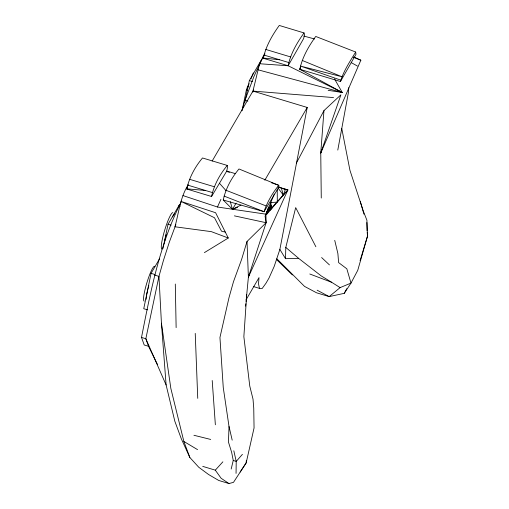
<?xml version="1.0" encoding="UTF-8"?>
<svg xmlns="http://www.w3.org/2000/svg" width="509" height="509" viewBox="0 0 509 509"><rect width="100%" height="100%" fill="white"/><g stroke="black" fill="none" stroke-linecap="round" stroke-linejoin="round"><path stroke-width="0.76" d="M236.055 473.402L236.214 461.402L233.828 450.783M298.624 258.33L285.53 258.687L285.791 247.431L295.691 207.615L315.879 246.744M274.281 194.031L265.914 214.174L266.124 222.713L247.024 241.482L241.578 259.514L233.478 281.719L229.031 297.517L219.945 337.486L223.26 387.572L229.018 426.517L228.452 442.079L231.652 452.348L233.243 460.46L231.181 469.031M270.355 210.115L268.326 208.366L266.423 214.645L271.246 205.534L271.055 209.307L270.489 207.456L270.737 202.557L277.303 202.111L277.24 189.208M246.712 294.724L243.856 336.646L249.773 386.076L253.018 399.158L253.749 408.173L254.061 427.948L246.171 462.891L240.153 472.059M246.331 460.594L246.171 462.891L233.497 482.335L228.974 483.55L218.724 480.458L208.55 474.49L198.752 467.249L189.851 457.496L181.319 438.803L174.829 421.242L166.112 384.969L161.436 323.196L158.954 276.381L163.402 260.583L169.357 242.049L175.866 224.584M353.691 56.932L360.849 60.208L320.759 152.986L323.959 110.612L340.909 94.808L320.759 152.986L321.268 198.039M348.786 87.694L348.353 92.829L337.791 150.066M245.624 306.144L245.847 303.79M246.076 301.443L248.392 277.125L247.024 241.482M253.437 286.561L259.469 288.38L262.173 288.488L265.972 283.239L268.994 278.048L274.192 266.423L279.874 249.423L307.226 107.463L252.941 91.092L212.138 161.086M159.661 258.617L151.071 273.352L143.748 308.708L147.553 309.854M163.039 248.405L168.034 224.265L179.473 204.65L179.149 206.196M226.74 171.049L227.402 167.843L227.294 165.444L202.518 157.968C195.074 166.825 189.163 177.603 186.79 189.024L211.566 196.499L226.74 171.049L235.508 173.696M242.214 110.046L246.369 89.972L247.622 86.454L249.206 83.73M244.835 102.354L249.346 80.575L261.48 59.757M333.529 97.582L252.941 91.092L259.577 63.746L288.126 65.75L303.669 38.499L304.452 34.65L304.045 32.926L279.269 25.45C272.194 35.293 265.819 46.274 263.344 58.274L288.126 65.75L342.252 92.473L334.458 78.831M288.126 65.75C290.601 53.75 296.97 42.769 304.045 32.926M328.165 90.328L342.252 92.473L299.814 69.275C302.289 57.275 308.664 46.294 315.733 36.451L355.676 52.033L355.995 54.285L340.445 81.529L299.814 69.275L300.488 67.843M340.445 81.529C343.62 70.891 349.95 61.455 355.676 52.033M157.58 364.66L148.526 346.292L144.2 344.987L141.508 337.422C150.677 291.002 159.775 243.474 181.643 201.042M211.566 196.499C213.939 185.072 219.85 174.301 227.294 165.444M223.254 200.024C225.633 188.597 231.538 177.826 238.982 168.969L278.773 185.308L279.059 186.828L264.031 211.674L223.254 200.024L232.448 209.314L237.601 207.36M278.773 187.178L287.884 189.927L248.392 277.125L249.041 274.847M266.29 214.206L267.798 208.9M241.896 110.752L244.994 100.222L253.997 76.369L263.248 56.391L264.992 53.871M360.079 260.646L367.492 236.201L366.9 222.509M320.759 152.986L321.701 149.97M267.607 210.732L265.081 216.191L266.124 222.713L248.392 277.125M188.273 184.729C180.173 197.314 178.837 212.673 174.943 226.779L211.381 231.652L228.274 238.015L204.395 252.617M271.284 182.68L278.773 185.308C272.449 193.108 267.187 202.118 264.031 211.674L224.087 196.092M251.02 78.876L253.304 72.895M278.168 188.19L283.348 195.151L285.466 189.259L287.884 189.927L266.423 214.645M252.871 92.129L253.686 89.959M182.941 195.571L217.47 207.017L220.912 199.318M259.577 63.746L264.375 54.597M263.414 58.039L279.6 59.769M296.283 163.274L323.959 110.612M276.826 258.763L304.541 286.402L316.598 292.809L329.183 296.601L344.249 293.337L346.769 288.654M299.814 69.275L300.59 67.913M264.826 180.205L307.226 107.463M246.082 299.782L259.011 277.602L258.502 283.787L259.469 288.38M230.297 201.691L232.448 209.314L236.081 203.18M186.79 189.024L187.63 187.49M270.489 207.456L269.337 209.244L268.93 206.915L272.048 208.003M344.249 293.337L350.987 283.093L357.744 270.349L367.492 236.201L367.218 232.352M242.43 454.333L236.214 461.402L233.243 460.46M287.884 189.927L265.914 214.174L217.47 207.017M202.722 466.371L215.307 470.163L222.878 461.816M334.731 240.337L337.887 253.577L338.619 262.593L346.833 268.809L350.987 283.093L340.101 287.617L329.183 296.601L317.126 290.2M232.448 209.314L240.98 205.051M283.99 189.819L285.466 189.259L277.914 187.121M186.828 188.833L205.566 190.506M234.388 215.854L266.124 222.713M225.302 232.091L221.504 231.169L214.486 217.744L181 201.418L215.606 212.73L228.274 238.015M193.923 435.271L210.694 439.445M257.961 69.79L342.252 92.473M303.962 36.094L314.556 38.977M265.781 49.443L290.556 56.913M264.012 55.067L288.788 62.543M249.346 80.575L252.388 81.491M247.622 86.454L248.901 86.835M246.369 89.972L247.648 90.36M244.994 100.222L247.877 101.087M227.16 171.616L229.438 172.303M189.583 179.302L214.359 186.771M187.617 185.091L212.393 192.567M178.926 205.7L180.364 206.132M168.034 224.265L171.075 225.182M151.071 273.352L154.876 274.504M154.628 275.076L158.954 276.381L145.835 338.727L148.526 346.292M141.508 337.422L145.835 338.727L166.112 384.969M340.737 80.123L300.475 66.068L342.035 76.783L302.251 60.444M309.809 274.001L331.677 282.304L340.101 287.617M226.047 190.296L265.991 205.884M353.494 57.301L360.849 60.208M351.216 62.594L357.471 66.081M161.436 323.196L170.833 388.392L183.864 441.449L197.556 449.638M331.677 282.304L321.262 275.954L299.082 258.718L285.791 247.431M228.974 483.55L221.135 478.282L215.307 470.163M321.618 257.541L329.444 264.909M276.61 259.59L292.414 274.955M219.462 183.259L226.168 190.805M154.825 266.589L154.577 266.252A18.197 2.653 -73.2 0 0 146.713 283.335A18.197 2.653 -73.2 0 0 144.187 301.118M279.874 249.423L285.53 258.687M183.864 441.449L189.851 457.496M367.11 230.812L366.925 220.295L363.229 210.885L349.938 170.273L341.774 128.503M360.283 201.341L363.941 214.155M281.35 188.095L283.348 195.151M229.018 426.517L232.193 440.151M270.737 202.557L271.755 208.505M212.208 380.503L215.358 424.78M195.233 333.389L197.746 398.362M175.3 284.035L176.133 327.624M161.951 249.117A19.043 2.78 -73.2 0 1 164.598 230.507A19.043 2.78 -73.2 0 1 172.818 212.628M146.115 299.381A18.197 2.653 -73.2 0 1 146.28 297.332M146.388 296.537A18.197 2.653 -73.2 0 1 147.839 289.36M148.024 288.635A18.197 2.653 -73.2 0 1 148.838 285.625M164.362 242.844A19.043 2.78 -73.2 0 1 165.654 236.78M165.845 236.017A19.043 2.78 -73.2 0 1 166.195 234.681M172.557 216.949A19.043 2.78 -73.2 0 1 174.472 213.926"/></g></svg>
